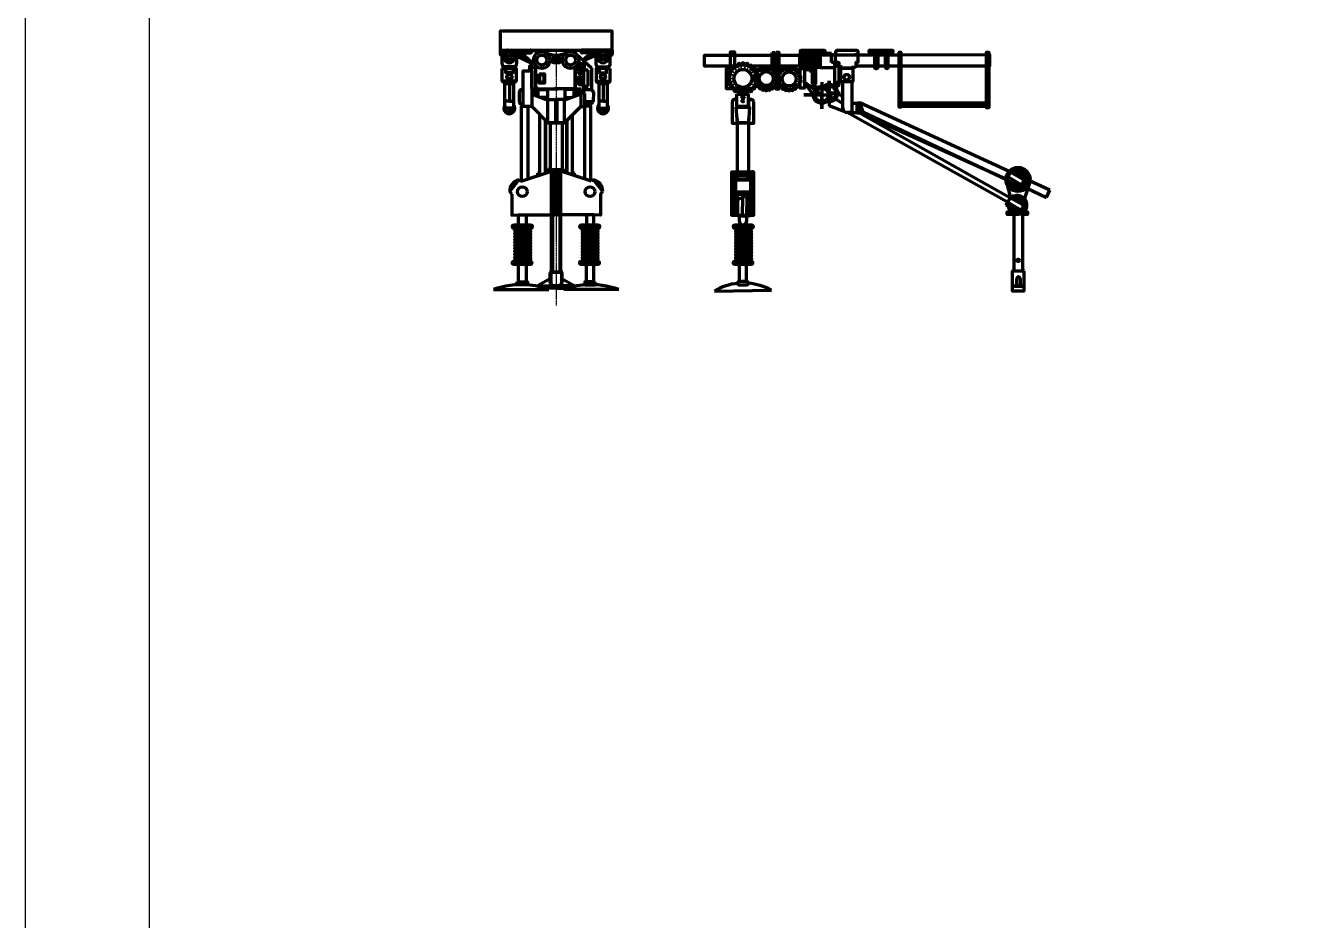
# Model space of a CAD drawing. Header units: millimetres. Extents: x -95389 to 2217635, y -840323 to 355267.
# Drawn here: x -95389 to 334070, y -201600 to 98570 of the extents above; entities that cross this region are included whole.
import ezdxf

# ---------------------------------------------------------------- set-up
doc = ezdxf.new("R2010")
doc.units = ezdxf.units.MM
doc.linetypes.add('CENTER', pattern=[50.8, 31.75, -6.35, 6.35, -6.35])
doc.layers.add('DIMENSION', color=2, linetype='Continuous')
doc.layers.add('MAIN FRAM', color=3, linetype='Continuous', lineweight=106)
doc.layers.add('REFRENCE', color=1, linetype='CENTER', lineweight=30)

# ---------------------------------------------------------------- blocks, each defined once
blk = doc.blocks.new('*U5')
at = {"layer": 'MAIN FRAM'}
for p, q in [((-350, 584), (-350, -234)), ((350, 580), (350, -234))]:
    blk.add_line(p, q, dxfattribs=at)
blk.add_arc((0, -234), 350, 180, 0, dxfattribs=at)
blk = doc.blocks.new('*U6')
at = {"layer": 'MAIN FRAM', "color": 0, "linetype": 'ByBlock', "lineweight": -2, "transparency": 16777216}
for p, rotation in [((144060, 85284), 196.3636363636363), ((145358, 85466), 180), ((146656, 85274), 163.6363636363637), ((140782, 81533), 261.8181818181818), ((141157, 82789), 245.4545454545455), ((141870, 83890), 229.090909090909), ((142865, 84744), 212.7272727272727), ((147846, 84724), 147.2727272727273), ((148834, 83862), 130.9090909090909), ((149538, 82756), 114.5454545454546), ((149903, 81496), 98.1818181818182), ((140777, 80221), 278.1818181818182), ((141142, 78962), 294.5454545454544), ((141846, 77856), 310.9090909090909), ((142834, 76993), 327.2727272727273), ((147815, 76973), 32.72727272727271), ((148810, 77828), 49.09090909090911), ((149523, 78928), 65.45454545454547), ((149898, 80185), 81.81818181818183), ((144024, 76443), 343.6363636363637), ((146620, 76433), 16.36363636363632)]:
    blk.add_blockref('*U5', p, dxfattribs=dict(at, rotation=rotation))
blk.add_blockref('*U5', (145322, 76252), dxfattribs=at)
blk = doc.blocks.new('*U7')
at = {"layer": 'MAIN FRAM'}
for p, q in [((-872, -4852), (-582, 0)), ((0, 0), (-291, -4852))]:
    blk.add_line(p, q, dxfattribs=at)
for centre, start, end in [((-291, 0), 353.1399, 180), ((-582, -4852), 173.1399, 0)]:
    blk.add_arc(centre, 291, start, end, dxfattribs=at)
blk = doc.blocks.new('*U8')
at = {"layer": 'MAIN FRAM', "color": 0, "linetype": 'ByBlock', "lineweight": -2, "transparency": 16777216, "rotation": 90}
for p in [(143118, 29995), (143118, 28995), (143118, 27995), (143118, 26995), (143118, 25995), (143118, 24995), (143118, 23995), (143118, 22995), (143118, 21995), (143118, 20995), (143118, 19995)]:
    blk.add_blockref('*U7', p, dxfattribs=at)
blk = doc.blocks.new('*U9')
at = {"layer": 'MAIN FRAM'}
for p, q in [((289, 4817), (586, 2802)), ((122, 2030), (418, 0))]:
    blk.add_line(p, q, dxfattribs=at)
blk = doc.blocks.new('*U10')
at = {"layer": 'MAIN FRAM', "color": 0, "linetype": 'ByBlock', "lineweight": -2, "transparency": 16777216, "rotation": 90}
for p in [(147970, 29704), (147970, 28704), (147970, 27704), (147970, 26704), (147970, 25704), (147970, 24704), (147970, 23704), (147970, 22704), (147970, 21704), (147970, 20704), (147970, 19704)]:
    blk.add_blockref('*U9', p, dxfattribs=at)
blk = doc.blocks.new('*U11')
at = {"layer": 'MAIN FRAM'}
for p, q in [((-872, -4852), (-582, 0)), ((0, 0), (-291, -4852))]:
    blk.add_line(p, q, dxfattribs=at)
for centre, start, end in [((-291, 0), 353.1399, 180), ((-582, -4852), 173.1399, 0)]:
    blk.add_arc(centre, 291, start, end, dxfattribs=at)
blk = doc.blocks.new('*U12')
at = {"layer": 'MAIN FRAM', "color": 0, "linetype": 'ByBlock', "lineweight": -2, "transparency": 16777216, "rotation": 90}
for p in [(91626, 29995), (91626, 28995), (91626, 27995), (91626, 26995), (91626, 25995), (91626, 24995), (91626, 23995), (91626, 22995), (91626, 21995), (91626, 20995), (91626, 19995)]:
    blk.add_blockref('*U11', p, dxfattribs=at)
blk = doc.blocks.new('*U13')
at = {"layer": 'MAIN FRAM'}
for p, q in [((289, 4817), (586, 2802)), ((122, 2030), (418, 0))]:
    blk.add_line(p, q, dxfattribs=at)
blk = doc.blocks.new('*U14')
at = {"layer": 'MAIN FRAM', "color": 0, "linetype": 'ByBlock', "lineweight": -2, "transparency": 16777216, "rotation": 90}
for p in [(96478, 29704), (96478, 28704), (96478, 27704), (96478, 26704), (96478, 25704), (96478, 24704), (96478, 23704), (96478, 22704), (96478, 21704), (96478, 20704), (96478, 19704)]:
    blk.add_blockref('*U13', p, dxfattribs=at)
blk = doc.blocks.new('*U15')
at = {"layer": 'MAIN FRAM'}
for p, q in [((-872, -4852), (-582, 0)), ((0, 0), (-291, -4852))]:
    blk.add_line(p, q, dxfattribs=at)
for centre, start, end in [((-291, 0), 353.1399, 180), ((-582, -4852), 173.1399, 0)]:
    blk.add_arc(centre, 291, start, end, dxfattribs=at)
blk = doc.blocks.new('*U16')
at = {"layer": 'MAIN FRAM', "color": 0, "linetype": 'ByBlock', "lineweight": -2, "transparency": 16777216, "rotation": 90}
for p in [(69002, 29995), (69002, 28995), (69002, 27995), (69002, 26995), (69002, 25995), (69002, 24995), (69002, 23995), (69002, 22995), (69002, 21995), (69002, 20995), (69002, 19995)]:
    blk.add_blockref('*U15', p, dxfattribs=at)
blk = doc.blocks.new('*U17')
at = {"layer": 'MAIN FRAM'}
for p, q in [((289, 4817), (586, 2802)), ((122, 2030), (418, 0))]:
    blk.add_line(p, q, dxfattribs=at)
blk = doc.blocks.new('*U18')
at = {"layer": 'MAIN FRAM', "color": 0, "linetype": 'ByBlock', "lineweight": -2, "transparency": 16777216, "rotation": 90}
for p in [(73854, 29704), (73854, 28704), (73854, 27704), (73854, 26704), (73854, 25704), (73854, 24704), (73854, 23704), (73854, 22704), (73854, 21704), (73854, 20704), (73854, 19704)]:
    blk.add_blockref('*U17', p, dxfattribs=at)
blk = doc.blocks.new('*U19')
at = {"layer": 'MAIN FRAM'}
for p, q in [((-272, 454), (-272, -182)), ((272, 452), (272, -182))]:
    blk.add_line(p, q, dxfattribs=at)
blk.add_arc((0, -182), 272, 180, 0, dxfattribs=at)
blk = doc.blocks.new('*U20')
at = {"layer": 'MAIN FRAM', "color": 0, "linetype": 'ByBlock', "lineweight": -2, "transparency": 16777216}
for p, rotation in [((109871, 64440), 245.4545454545454), ((110427, 65297), 229.090909090909), ((111201, 65962), 212.7272727272727), ((112131, 66382), 196.3636363636363), ((113142, 66523), 180), ((114151, 66374), 163.6363636363637), ((115078, 65946), 147.2727272727273), ((115847, 65275), 130.9090909090909), ((116395, 64414), 114.5454545454546), ((109576, 62441), 278.1818181818182), ((109580, 63462), 261.8181818181818), ((109859, 61461), 294.5454545454544), ((110408, 60600), 310.9090909090909), ((111177, 59928), 327.2727272727272), ((115054, 59913), 32.72727272727271), ((115828, 60578), 49.09090909090912), ((116383, 61435), 65.45454545454547), ((116675, 62413), 81.81818181818183), ((116679, 63434), 98.1818181818182), ((112103, 59501), 343.6363636363637), ((114124, 59493), 16.36363636363632)]:
    blk.add_blockref('*U19', p, dxfattribs=dict(at, rotation=rotation))
blk.add_blockref('*U19', (113113, 59351), dxfattribs=at)
blk = doc.blocks.new('*U21')
at = {"layer": 'MAIN FRAM'}
for p, q in [((-272, 454), (-272, -182)), ((272, 452), (272, -182))]:
    blk.add_line(p, q, dxfattribs=at)
blk.add_arc((0, -182), 272, 180, 0, dxfattribs=at)
blk = doc.blocks.new('*U22')
at = {"layer": 'MAIN FRAM', "color": 0, "linetype": 'ByBlock', "lineweight": -2, "transparency": 16777216}
for p, rotation in [((109871, 64440), 245.4545454545454), ((110427, 65297), 229.090909090909), ((111201, 65962), 212.7272727272727), ((112131, 66382), 196.3636363636363), ((113142, 66523), 180), ((114151, 66374), 163.6363636363637), ((115078, 65946), 147.2727272727273), ((115847, 65275), 130.9090909090909), ((116395, 64414), 114.5454545454546), ((109576, 62441), 278.1818181818182), ((109580, 63462), 261.8181818181818), ((109859, 61461), 294.5454545454544), ((110408, 60600), 310.9090909090909), ((111177, 59928), 327.2727272727272), ((115054, 59913), 32.72727272727271), ((115828, 60578), 49.09090909090912), ((116383, 61435), 65.45454545454547), ((116675, 62413), 81.81818181818183), ((116679, 63434), 98.1818181818182), ((112103, 59501), 343.6363636363637), ((114124, 59493), 16.36363636363632)]:
    blk.add_blockref('*U21', p, dxfattribs=dict(at, rotation=rotation))
blk.add_blockref('*U21', (113113, 59351), dxfattribs=at)

msp = doc.modelspace()

# ---------------------------------------------------------------- linework, layer by layer
at = {"layer": 'DIMENSION'}
for points in [[(-95388.93, 355266.945), (2217635.081, 355266.945), (2217635.081, -840323.327), (-95388.93, -840323.327)], [(-53781.675, 310856.767), (2198722.825, 310856.767), (2198722.825, -798921.252), (-53781.675, -798921.252)]]:
    msp.add_lwpolyline(points, close=True, dxfattribs=at)
at = {"layer": 'MAIN FRAM'}
for p, q in [((63821.707, 90342.207), (73900.466, 90375.78)), ((63821.707, 90342.207), (63821.707, 88985.271)), ((73900.466, 90375.78), (78216.454, 89766.164)), ((91420.947, 90375.78), (87104.959, 89766.164)), ((101499.707, 90342.207), (91420.947, 90375.78)), ((101499.707, 90342.207), (101499.707, 88985.271)), ((64165.747, 88641.231), (64509.787, 88641.231)), ((64509.787, 88641.231), (64509.787, 89400.644)), ((64509.787, 89400.644), (66159.844, 89400.644)), ((67724.338, 89400.644), (73902.09, 89400.644)), ((69362.108, 89400.644), (74525.508, 86005.415)), ((69362.108, 88439.824), (74504.814, 85958.508)), ((74552.82, 86067.323), (70952.619, 89400.644)), ((89368.823, 89065.723), (94469.185, 84404.559)), ((97597.075, 89400.644), (91419.323, 89400.644)), ((91638.028, 86991.922), (94151.473, 89400.644)), ((95959.306, 89400.644), (91708.239, 86927.757)), ((91751.158, 86888.534), (95959.306, 88647.257)), ((92212.173, 83635.708), (92212.173, 86467.217)), ((100811.627, 89400.644), (99161.569, 89400.644)), ((100811.627, 88641.231), (100811.627, 89400.644)), ((101155.667, 88641.231), (100811.627, 88641.231)), ((175006.601, 86191.444), (175006.601, 89284)), ((176156.622, 86178.531), (175006.601, 86191.444)), ((64509.787, 84221.343), (65810.473, 84682.245)), ((68228.261, 84682.245), (69275.646, 84221.343)), ((89168.116, 81029.96), (89168.116, 84795.29)), ((93443.27, 83635.708), (92212.173, 83635.708)), ((93443.27, 78202.494), (93443.27, 83635.708)), ((94469.185, 84404.559), (94469.185, 77023.589)), ((97093.153, 84682.245), (96045.767, 84221.343)), ((100811.627, 84221.343), (99510.94, 84682.245)), ((178139.042, 84294.955), (178653.906, 84719.021)), ((182230.778, 84294.955), (178139.042, 84294.955)), ((181771.779, 84665.978), (182230.778, 84294.955)), ((65446.572, 79191.72), (64509.787, 79889.989)), ((68348.525, 79191.72), (65446.572, 79191.72)), ((66951.058, 81308.74), (66951.058, 73239.473)), ((69275.646, 79889.989), (68348.525, 79191.72)), ((76690.707, 77384.382), (83238.638, 77340.819)), ((88630.706, 77384.382), (82082.776, 77340.819)), ((89168.116, 77388.779), (89168.116, 80764.322)), ((89560.307, 77388.779), (89168.116, 77388.779)), ((91865.43, 76683.965), (91865.43, 78202.494)), ((92545.147, 78202.494), (93443.27, 78202.494)), ((96045.767, 79889.989), (96972.888, 79191.72)), ((96972.888, 79191.72), (99874.842, 79191.72)), ((98370.355, 81308.74), (98370.355, 73239.473)), ((99874.842, 79191.72), (100811.627, 79889.989)), ((168904.59, 75355.928), (165710.376, 79770.021)), ((165710.376, 79770.021), (171780.374, 75355.928)), ((171780.374, 79574.385), (171780.374, 70692.843)), ((174264.019, 76734.646), (174264.019, 80067.805)), ((174264.019, 80067.805), (174264.019, 76734.646)), ((66951.058, 73239.473), (65446.572, 73239.473)), ((66951.058, 73239.473), (68348.525, 73239.473)), ((74442.178, 75525.832), (79884.876, 73550.446)), ((90879.236, 75525.832), (85436.537, 73550.446)), ((92312.898, 75784.388), (91862.282, 76193.727)), ((92312.898, 71546.857), (92312.898, 75784.388)), ((94469.185, 77023.589), (92545.147, 77023.589)), ((94469.185, 77023.589), (95138.21, 76377.166)), ((95138.21, 76377.166), (95099.401, 72979.68)), ((98370.355, 73239.473), (96972.888, 73239.473)), ((98370.355, 73239.473), (99874.842, 73239.473)), ((171761.643, 75355.928), (165720.116, 75355.928)), ((165720.116, 75355.928), (171761.643, 75355.928)), ((171780.374, 70692.843), (171761.643, 75355.928)), ((171761.643, 75355.928), (173995.616, 75355.928)), ((174264.019, 73977.211), (174264.019, 71679.682)), ((174554.998, 75955.858), (177930.411, 75955.858)), ((177930.411, 75955.858), (174554.998, 75955.858)), ((174618.695, 75355.928), (175326.745, 75355.928)), ((178810.56, 72279.799), (176352.553, 73957.422)), ((177154.646, 75955.858), (178810.56, 74687.635)), ((66951.058, 70861.756), (66951.058, 70861.756)), ((66951.058, 70861.756), (66951.058, 69464.289)), ((74442.178, 71457.101), (79884.876, 65991.687)), ((90879.236, 71457.101), (85436.537, 65991.687)), ((95099.401, 72979.68), (92312.898, 72979.68)), ((92312.898, 72979.68), (92312.898, 71546.857)), ((98370.355, 70861.756), (98370.355, 70861.756)), ((98370.355, 70861.756), (98370.355, 69464.289)), ((179321.307, 69768.619), (174264.019, 71679.682)), ((234058.667, 39297.434), (180318.66, 69391.736)), ((248259.998, 43350.642), (184608.13, 72662.993)), ((184608.13, 72662.993), (185610.663, 69630.264)), ((185610.663, 69630.264), (184640.288, 69224.657)), ((184640.288, 69224.657), (185610.663, 69630.264)), ((233719.42, 46952.932), (184640.288, 69224.657)), ((184640.288, 69224.657), (235101.676, 40810.198)), ((185610.663, 69630.264), (233719.42, 46952.932)), ((79884.876, 65991.687), (82423.819, 65991.687)), ((82897.594, 65991.687), (82393.56, 65991.687)), ((82423.819, 65991.687), (82927.853, 65991.687)), ((85436.537, 65991.687), (82897.594, 65991.687)), ((70860.387, 46368.218), (81076.628, 49745)), ((76462.018, 49051.805), (77163.096, 49372.054)), ((76499.309, 48232.055), (76462.018, 49051.805)), ((80048.71, 50457.622), (80666.366, 50769.155)), ((80068.708, 49411.851), (80048.71, 50457.622)), ((94461.027, 46368.218), (84244.786, 49745)), ((85272.703, 50457.622), (84655.047, 50769.155)), ((85252.705, 49411.851), (85272.703, 50457.622)), ((88859.395, 49051.805), (88158.317, 49372.054)), ((88822.105, 48232.055), (88859.395, 49051.805)), ((233719.42, 46952.932), (234212.517, 47843.262)), ((234212.517, 47843.262), (235255.525, 49356.026)), ((238143.462, 45497.293), (234212.517, 47843.262)), ((235762.149, 50165.847), (235255.525, 49356.026)), ((235255.525, 49356.026), (239267.405, 47102.839)), ((239671.412, 47741.242), (235762.149, 50165.847)), ((67052.514, 42919.29), (70098.07, 46780.826)), ((70098.07, 46780.826), (70860.387, 46368.218)), ((95223.344, 46780.826), (94461.027, 46368.218)), ((98268.9, 42919.29), (95223.344, 46780.826)), ((233719.42, 46952.932), (237792.204, 44716.965)), ((233725.646, 45910.728), (235101.676, 40810.198)), ((241471.431, 45731.019), (239808.704, 40538.559)), ((240129.808, 44225.17), (247152.903, 40948.511)), ((247152.903, 40948.511), (248259.998, 43350.642)), ((67797.185, 42000.101), (67052.514, 42919.29)), ((97524.228, 42000.101), (98268.9, 42919.29)), ((143487.489, 40107.841), (145465.202, 41213.69)), ((145137.428, 41030.413), (145101.546, 34917.428)), ((146169.152, 41164.764), (147190.243, 40390.739)), ((146583.129, 40850.954), (146489.715, 34917.428)), ((233565.57, 38407.104), (234058.667, 39297.434)), ((234058.667, 39297.434), (235101.676, 40810.198)), ((235101.676, 40810.198), (234058.667, 39297.434)), ((237989.613, 36951.465), (234058.667, 39297.434)), ((235608.3, 41620.019), (235101.676, 40810.198)), ((235101.676, 40810.198), (239113.556, 38557.011)), ((239517.563, 39195.414), (235608.3, 41620.019)), ((233565.57, 38407.104), (237638.354, 36171.136)), ((69002.357, 30577.504), (73854.16, 30122.682)), ((69002.357, 19995.094), (69002.357, 30577.504)), ((71052.515, 30385.317), (71052.515, 30290.605)), ((73854.16, 30577.504), (73854.16, 19704.29)), ((91626.111, 30577.504), (96477.915, 30122.682)), ((91626.111, 19995.094), (91626.111, 30577.504)), ((93676.27, 30385.317), (93676.27, 30290.605)), ((96477.915, 30577.504), (96477.915, 19704.29)), ((143117.709, 30577.504), (147969.513, 30122.682)), ((143117.709, 19995.094), (143117.709, 30577.504)), ((144144.255, 32881.532), (144144.255, 31713.378)), ((145167.868, 30385.317), (145167.868, 30290.605)), ((146480.563, 31713.378), (146480.563, 32881.532)), ((147969.513, 30577.504), (147969.513, 19704.29)), ((81213.851, 13917.012), (76661.413, 11380.997)), ((84107.562, 13917.012), (88660, 11380.997)), ((235825.459, 16338.526), (236334.757, 16754.84)), ((235825.459, 16338.526), (239609.464, 16338.526)), ((239609.464, 16338.526), (239134.768, 16755.054)), ((61597.126, 10078.746), (80139.981, 10078.746)), ((76302.299, 11157.718), (76661.413, 11380.997)), ((76661.413, 11380.997), (81675.424, 11296.716)), ((82660.707, 10493.392), (78902.699, 10493.392)), ((81675.424, 11296.716), (82660.707, 11296.716)), ((82660.707, 11296.716), (82660.707, 10493.392)), ((83645.989, 11296.716), (82660.707, 11296.716)), ((82660.707, 11296.716), (82660.707, 10493.392)), ((82660.707, 10493.392), (86418.714, 10493.392)), ((88660, 11380.997), (83645.989, 11296.716)), ((103724.287, 10078.746), (85181.433, 10078.746)), ((89019.114, 11157.718), (88660, 11380.997)), ((135759.267, 9523.652), (154908.678, 9764.719))]:
    msp.add_line(p, q, dxfattribs=at)
for points in [[(63821.707, 90342.207), (101491.074, 90342.207), (101491.074, 96758.474), (63821.707, 96758.474)], [(67727.249, 87839.529), (67334.549, 88519.705), (66549.15, 88519.705), (66156.451, 87839.529), (66549.15, 87159.354), (67334.549, 87159.354)], [(81481.387, 87786.648), (83717.186, 87786.648), (83717.186, 86139.254), (81481.387, 86139.254)], [(83840.026, 87786.648), (81604.227, 87786.648), (81604.227, 86139.254), (83840.026, 86139.254)], [(97594.165, 87839.529), (97986.864, 88519.705), (98772.263, 88519.705), (99164.963, 87839.529), (98772.263, 87159.354), (97986.864, 87159.354)], [(155168.092, 89552.383), (155897.257, 89552.383), (155897.257, 84006.85), (155168.092, 84006.85)], [(156525.969, 89618.392), (157400.646, 89618.392), (157400.646, 77227.992), (156525.969, 77227.992)], [(64509.787, 84221.343), (69275.646, 84221.343), (69275.646, 79889.989), (64509.787, 79889.989)], [(65810.473, 84682.245), (68228.261, 84682.245), (68228.261, 82740.984), (65810.473, 82740.984)], [(74436.296, 84623.959), (75761.106, 84623.959), (75761.106, 77388.779), (74436.296, 77388.779)], [(76938.571, 82444.757), (78734.003, 82444.757), (78734.003, 79256.015), (76938.571, 79256.015)], [(100811.627, 84221.343), (96045.767, 84221.343), (96045.767, 79889.989), (100811.627, 79889.989)], [(99510.94, 84682.245), (97093.153, 84682.245), (97093.153, 82740.984), (99510.94, 82740.984)], [(164506.73, 84189.074), (165950.873, 84189.074), (165950.873, 77600.076), (164506.73, 77600.076)], [(65446.572, 79191.72), (68348.525, 79191.72), (68348.525, 70861.756), (65446.572, 70861.756)], [(99874.842, 79191.72), (96972.888, 79191.72), (96972.888, 70861.756), (99874.842, 70861.756)], [(79884.876, 73777.366), (82423.819, 73777.366), (82423.819, 65991.687), (79884.876, 65991.687)], [(85436.537, 73777.366), (82897.594, 73777.366), (82897.594, 65991.687), (85436.537, 65991.687)], [(143276.063, 75615.781), (147040.169, 75615.781), (147040.169, 71408.418), (143276.063, 71408.418)], [(143055.882, 71245.995), (147561.247, 71245.995), (147143.941, 65985.438), (143473.04, 65985.438)], [(181826.76, 69391.736), (183675.534, 69391.736), (183675.534, 72454.122), (181826.76, 72454.122)], [(183643.376, 72662.993), (184608.13, 72662.993), (184640.288, 69224.657), (183675.534, 69224.657)], [(141624.235, 49471.092), (148849.623, 49471.092), (148849.623, 34917.428), (141624.235, 34917.428)], [(142912.139, 46804.843), (147904.689, 46804.843), (147904.689, 42692.198), (142912.139, 42692.198)], [(142697.028, 42029.805), (143489.463, 42029.805), (143489.463, 34917.428), (142697.028, 34917.428)], [(143489.463, 42029.805), (147190.243, 42029.805), (147190.243, 34917.428), (143489.463, 34917.428)], [(147190.243, 42029.805), (147975.559, 42029.805), (147975.559, 34917.428), (147190.243, 34917.428)], [(70051.481, 35048.822), (72542.032, 35048.822), (72542.032, 31655.198), (70051.481, 31655.198)], [(95269.932, 35048.822), (92779.382, 35048.822), (92779.382, 31655.198), (95269.932, 31655.198)], [(69593.722, 12558.312), (73004.325, 12558.312), (73004.325, 11621.339), (69593.722, 11621.339)], [(95727.691, 12558.312), (92317.089, 12558.312), (92317.089, 11621.339), (95727.691, 11621.339)], [(235825.459, 11188.647), (239606.833, 11188.647), (239606.833, 9454.21), (235825.459, 9454.21)]]:
    msp.add_lwpolyline(points, close=True, dxfattribs=at)
for points in [[(164847.218, 90286.75), (172609.384, 90286.75)], [(177201.733, 90314.702), (183593.486, 90314.702)], [(188015.628, 90292.189), (195367.612, 90292.189)], [(64509.787, 85694.164), (64509.787, 89400.644), (66159.844, 89400.644)], [(67724.338, 89400.644), (69362.108, 89400.644), (69362.108, 85691.328)], [(75054.72, 87204.962), (74080.637, 84997.04), (73710.342, 84964.687), (73710.342, 83422.751)], [(82305.085, 87586.648), (82893.489, 87586.648)], [(82893.489, 86339.254), (82305.085, 86339.254)], [(83016.329, 87586.648), (82427.924, 87586.648)], [(82427.924, 86339.254), (83016.329, 86339.254)], [(97597.075, 89400.644), (95959.306, 89400.644), (95959.306, 85691.328)], [(100811.627, 85694.164), (100811.627, 89400.644), (99161.569, 89400.644)], [(142396.624, 85016.194), (132479.722, 85016.194), (132479.722, 88608.52), (164454.28, 88706.46)], [(142444.002, 84751.727), (142444.002, 84751.727), (141174.163, 84751.727), (141174.163, 89767.004), (142444.002, 89767.004), (142444.002, 85130.176)], [(164454.28, 85016.194), (164454.28, 88928.338)], [(172609.384, 89569.26), (164847.218, 89569.26)], [(165257.797, 88928.338), (165257.797, 85016.194)], [(165257.797, 88708.921), (165597.403, 88709.961)], [(165597.403, 84898.473), (165597.403, 88936.611)], [(166334.85, 88936.611), (166334.85, 84898.473)], [(166334.85, 88712.22), (166578.33, 88712.966)], [(166578.33, 84077.99), (166578.33, 88842.181)], [(167341.274, 88842.181), (167341.274, 84077.99)], [(167341.274, 88715.303), (167773.116, 88716.626)], [(167732.245, 83694.362), (167773.771, 88797.171)], [(168633.705, 88790.173), (168592.179, 83687.364)], [(168633.128, 88719.26), (168637.338, 88719.273)], [(168637.233, 89223.653), (168637.233, 89227.084)], [(168637.233, 78850.422), (168637.233, 88719.273)], [(169673.615, 88722.447), (170038.018, 88723.563)], [(169673.794, 88722.448), (169673.794, 78850.422)], [(170908.472, 88811.785), (170908.472, 84492.355), (170029.077, 84492.355), (170029.077, 88811.785)], [(170900.063, 88726.204), (189427.213, 88782.954)], [(176156.622, 86178.531), (176156.622, 84349.429), (171319.77, 84349.429), (171319.77, 89284), (175006.601, 89284)], [(176156.622, 78891.378), (176156.622, 86178.531), (177530.483, 86178.531), (177530.483, 78891.378)], [(183545.016, 88764.936), (182787.728, 88767.087)], [(195367.612, 89488.394), (188015.628, 89488.394)], [(189423.643, 88850.35), (189423.643, 84790.139)], [(190696.563, 88786.842), (193086.612, 88794.162)], [(190699.731, 84790.139), (190699.731, 88850.35)], [(193086.612, 89013.729), (193086.612, 84603.111)], [(194035.943, 84603.111), (194035.943, 89013.729)], [(194035.943, 88797.07), (197791.962, 88808.575)], [(198308.722, 71381.419), (198308.722, 71187.842), (197791.962, 71187.842), (197791.962, 89702.898), (198308.722, 89702.898), (198308.722, 73135.202)], [(198308.722, 88810.158), (227063.088, 88898.234)], [(227063.088, 73082.496), (227063.088, 89657.822), (227803.501, 89657.822), (227803.501, 70936.406), (227063.088, 70936.406), (227063.088, 71381.419)], [(227803.501, 88900.502), (228059.023, 88901.285), (228059.023, 85016.194), (227803.501, 85016.194)], [(68445.875, 84775.095), (65428.855, 84775.095)], [(71553.958, 71546.857), (71553.958, 83422.751), (74442.178, 83422.751), (74442.178, 71457.101), (73188.01, 71457.101)], [(89033.034, 77478.252), (89033.034, 84699.522)], [(90029.665, 85875.994), (91349.418, 85875.994)], [(90069.536, 84843.97), (91166.667, 84843.97)], [(91166.667, 83715.629), (90069.536, 83715.629)], [(91865.43, 85359.982), (91865.43, 76683.965)], [(96875.538, 84775.095), (99892.558, 84775.095)], [(147950.361, 77410.186), (139821.635, 77410.186), (139821.635, 84167.937), (142083.571, 84167.937)], [(143773.727, 85016.194), (143106.131, 85016.194)], [(146215.248, 85016.194), (145708.485, 85016.194)], [(164454.28, 85016.194), (146944.8, 85016.194)], [(148042.702, 83861.94), (148299.704, 83861.94)], [(149325.403, 83861.94), (164398.85, 83861.94), (164398.85, 78263.884), (148840.873, 78263.884)], [(155257.613, 83120.436), (155457.654, 83120.436)], [(162923.475, 83012.549), (163123.515, 83012.549)], [(165616.7, 85016.194), (165257.796, 85016.194)], [(170029.077, 85016.194), (166315.552, 85016.194)], [(171319.77, 85016.194), (170908.472, 85016.194)], [(177079.844, 85016.194), (176156.622, 85016.194)], [(178139.042, 80020.99), (178139.042, 84294.955), (182230.778, 84294.955), (182230.778, 79887.24)], [(189423.643, 85016.194), (183376.692, 85016.194)], [(193086.612, 85016.194), (190699.731, 85016.194)], [(197791.962, 85016.194), (194035.943, 85016.194)], [(227063.088, 85016.194), (198308.722, 85016.194)], [(77138.571, 80153.731), (77138.571, 81547.041)], [(78534.003, 81547.041), (78534.003, 80153.731)], [(89532.269, 81284.76), (91391.612, 81284.76)], [(91391.612, 80509.522), (89532.269, 80509.522)], [(89560.307, 77388.779), (90885.118, 77388.779)], [(90879.236, 77388.779), (90879.236, 76683.965)], [(182028.769, 79685.231), (178474.801, 79685.231)], [(178810.56, 70899.836), (178810.56, 79685.231)], [(181826.76, 79685.231), (181826.76, 69391.736), (180318.66, 69391.736)], [(70302.889, 72814.509), (70302.889, 76511.567)], [(71485.607, 76511.567), (71485.607, 72814.509)], [(75046.268, 75812.831), (75046.268, 76846.754)], [(75531.235, 76846.754), (75531.235, 75812.831)], [(75703.463, 75502.478), (75703.463, 76737.181)], [(76376.306, 76737.181), (76376.306, 75502.478)], [(76626.667, 74732.988), (76626.667, 77151.78), (79756.169, 77151.78), (79756.169, 74399.911), (77544.379, 74399.911)], [(88694.746, 74732.988), (88694.746, 77151.78), (85565.244, 77151.78), (85565.244, 74399.911), (87777.034, 74399.911)], [(88945.107, 76737.181), (88945.107, 75502.478)], [(89617.95, 75502.478), (89617.95, 76737.181)], [(89790.178, 76846.754), (89790.178, 75812.831)], [(90275.145, 75812.831), (90275.145, 76846.754)], [(90879.026, 76197.106), (90879.236, 71457.101), (92133.404, 71457.101)], [(143376.015, 67208.967), (143376.015, 65773.673), (141811.649, 65773.673), (141811.649, 73147.679)], [(148816.697, 73097.703), (148816.697, 65773.673), (147252.331, 65773.673), (147252.331, 67351.801)], [(147252.331, 71245.995), (147252.331, 73097.703)], [(71038.826, 46427.197), (71038.826, 71546.857), (73188.01, 71546.857), (73188.01, 47137.569)], [(77163.096, 48451.457), (77163.096, 68724.827)], [(88158.317, 48451.457), (88158.317, 68724.827)], [(94282.588, 46427.197), (94282.588, 71546.857), (92133.404, 71546.857), (92133.404, 47137.569)], [(143376.015, 71408.418), (143376.015, 71245.995)], [(227063.088, 71381.419), (198308.722, 71381.419)], [(198827.341, 72616.583), (226597.175, 72616.583)], [(79073.971, 49083.06), (79073.971, 66805.977)], [(79073.971, 66805.977), (79073.971, 49083.06)], [(80666.366, 65991.687), (80666.366, 49609.396)], [(84655.047, 65991.687), (84655.047, 49609.396)], [(86247.443, 66805.977), (86247.443, 49083.06)], [(86247.443, 49083.06), (86247.443, 66805.977)], [(143473.04, 49471.092), (143473.04, 65985.438), (147143.941, 65985.438), (147143.941, 49471.092)], [(81076.628, 15881.778), (81076.628, 50241.571), (83899.142, 50241.571), (83899.142, 15881.778)], [(84244.786, 15881.778), (84244.786, 50241.571), (81422.271, 50241.571), (81422.271, 15881.778)], [(81449.899, 35236.234), (81571.811, 49286.588)], [(82496.633, 49280.142), (82424.284, 35534.589)], [(82824.78, 49280.142), (82897.129, 35534.589)], [(83871.514, 35236.234), (83749.603, 49286.588)], [(141624.235, 34917.428), (141624.235, 49471.092), (142041.1, 49471.092), (142041.1, 34917.428)], [(142695.28, 47533.549), (142695.28, 48847.511)], [(143259.745, 48847.511), (143259.745, 47533.549)], [(144018.93, 49386.48), (146404.217, 49386.48)], [(146404.217, 48361.784), (144018.93, 48361.784)], [(144039.943, 48291.901), (146278.731, 48291.901)], [(147116.247, 47464.524), (147116.247, 48778.486)], [(147680.712, 48778.486), (147680.712, 47464.524)], [(148849.623, 34917.428), (148849.623, 49471.092), (148268.107, 49471.092), (148268.107, 34917.428)], [(146278.731, 46912.828), (144039.943, 46912.828)], [(67797.185, 42000.101), (67797.185, 34970.588), (70051.481, 35048.822), (72542.032, 35048.822), (81263.318, 35051.214)], [(97524.228, 42000.101), (97524.228, 34970.588), (95269.932, 35048.822), (92779.382, 35048.822), (84058.095, 35051.214)], [(144144.255, 32881.532), (144144.255, 34709.677), (146480.563, 34709.677), (146480.563, 32881.532)], [(147190.243, 34917.428), (147975.559, 34917.428)], [(236334.757, 35243.201), (233937.481, 35243.201), (233937.481, 36146.965), (235277.325, 36146.965)], [(236334.757, 16754.84), (236334.757, 35243.201)], [(239665.036, 36146.965), (240815.576, 36146.965), (240815.576, 35243.201), (239134.768, 35243.201)], [(239134.768, 35243.201), (239134.768, 16755.054)], [(68445.984, 31713.378), (74163.016, 31713.378)], [(74163.016, 30577.504), (68445.984, 30577.504)], [(91069.739, 31713.378), (96786.771, 31713.378)], [(96786.771, 30577.504), (91069.739, 30577.504)], [(142561.337, 31713.378), (144144.255, 31713.378)], [(148278.369, 30577.504), (142561.337, 30577.504)], [(146480.563, 31713.378), (146480.563, 31441.361), (144144.255, 31441.361), (144144.255, 31713.378)], [(146480.563, 31713.378), (148278.369, 31713.378)], [(68348.624, 19413.486), (74144.964, 19413.486)], [(74097.986, 18472.333), (68348.624, 18472.333)], [(72599.833, 18578.053), (72599.833, 12347.034), (70020.014, 12347.034), (70020.014, 18578.053)], [(90972.378, 19413.486), (96768.719, 19413.486)], [(96721.741, 18472.333), (90972.378, 18472.333)], [(92721.58, 18578.053), (92721.58, 12347.034), (95301.399, 12347.034), (95301.399, 18578.053)], [(142463.976, 19413.486), (148260.317, 19413.486)], [(148213.339, 18472.333), (142463.976, 18472.333)], [(144151.135, 12813.237), (144151.135, 18563.332), (146454.955, 18563.332), (146454.955, 12813.237)], [(80690.141, 12281.999), (80690.141, 15738.862)], [(80883.385, 15932.105), (81076.628, 15932.105)], [(80899.779, 15670.859), (80899.779, 12177.18)], [(83848.815, 15831.451), (81126.955, 15831.451)], [(81422.271, 15932.105), (81161.025, 15932.105)], [(81472.598, 15831.451), (84194.458, 15831.451)], [(83899.142, 15932.105), (84160.389, 15932.105)], [(84438.029, 15932.105), (84244.786, 15932.105)], [(84421.635, 15670.859), (84421.635, 12177.18)], [(84631.272, 12281.999), (84631.272, 15738.862)], [(239609.464, 16338.526), (239609.464, 11188.647), (235825.459, 11188.647), (235825.459, 16338.526)], [(238391.105, 13758.882), (238391.105, 13758.882), (238391.105, 11188.647), (237279.837, 11188.647), (237279.837, 13781.215)], [(83541.171, 11296.716), (81675.424, 11296.716)], [(81780.243, 11296.716), (83645.989, 11296.716)], [(144151.135, 12813.237), (146473.606, 12813.237)], [(146473.606, 11529.039), (144232.381, 11529.039)]]:
    msp.add_lwpolyline(points, dxfattribs=at)
for points in [[(178653.906, 84719.021), (177625.89, 84719.021, -0.5970790593), (177082.788, 85726.874), (177082.788, 86347.091), (176399.204, 86345.837), (176399.204, 88743.048), (176399.204, 89430.991)], [(181771.779, 84665.978), (182799.796, 84665.978, 0.5970790593), (183342.898, 85673.83), (183342.898, 86294.047), (184026.482, 86292.794), (184026.482, 88690.005), (184026.482, 89377.948)]]:
    msp.add_lwpolyline(points, format="xyb", dxfattribs=at)
for centre, radius in [((66941.85, 87839.529), 679.145), ((77827.711, 87013.919), 2779.564), ((77827.711, 87013.919), 2779.564), ((77827.711, 87013.919), 1667.546), ((87493.703, 87013.919), 2779.564), ((87493.703, 87013.919), 2779.564), ((87493.703, 87013.919), 1667.546), ((98379.564, 87839.529), 679.145), ((66951.058, 81308.74), 834.507), ((90742.6, 82754.876), 501.735), ((90742.6, 82754.876), 301.735), ((98370.355, 81308.74), 834.507), ((145340.038, 80858.667), 3003.273), ((153153.959, 80782.798), 2337.637), ((160819.821, 80674.912), 2337.637), ((180156.56, 81254.278), 937.887), ((90729.746, 79415.407), 745.769), ((90729.746, 79415.407), 545.769), ((171761.643, 75355.928), 2857.053), ((171761.643, 75355.928), 2233.973), ((176843.553, 78891.378), 686.93), ((76626.667, 77151.78), 0), ((88694.746, 77151.78), 0), ((145324.459, 74656.319), 412.126), ((145293.417, 73338.037), 367.73), ((198166.146, 72185.257), 298.51), ((227302.785, 72048.952), 380.67), ((237625.03, 46962.711), 4038.795), ((71296.756, 42854.158), 1640.252), ((94024.658, 42854.158), 1640.252), ((237701.089, 19805.571), 412.113)]:
    msp.add_circle(centre, radius, dxfattribs=at)
for centre, radius, start, end in [((66159.844, 89875.318), 474.674, 270, 90.19085509), ((67724.338, 89877.924), 477.28, 90.19085509, 270), ((73902.09, 89888.213), 487.569, 270, 90.19085509), ((91419.323, 89888.213), 487.569, 89.80914491, 270), ((97597.075, 89877.924), 477.28, 270, 89.80914491), ((99161.569, 89875.318), 474.674, 89.80914491, 270), ((164847.218, 89928.005), 358.745, 90, 270), ((172609.384, 89928.005), 358.745, 270, 90), ((177177.882, 89530.104), 784.961, 88.25876435, 271.74123565), ((183168.605, 89552.349), 872.757, 295.54941474, 60.86786066), ((188015.628, 89890.291), 401.897, 90, 270), ((195367.612, 89890.291), 401.897, 270, 90), ((64165.747, 88985.271), 344.04, 180, 270), ((66941.85, 87839.529), 1706.144, 111.01322468, 68.99946006), ((82708.747, 97127.09), 8452.436, 243.53718442, 292.41901338), ((82612.666, 97127.09), 8452.436, 247.58098662, 296.46281558), ((82305.085, 86962.951), 623.697, 90, 270), ((82427.924, 86962.951), 623.697, 90, 270), ((82893.489, 86962.951), 623.697, 270, 90), ((83016.329, 86962.951), 623.697, 270, 90), ((98379.564, 87839.529), 1706.144, 111.00053994, 68.98677532), ((101155.667, 88985.271), 344.04, 270, 0), ((164856.038, 88928.338), 401.758, 0, 180), ((165966.126, 88936.611), 368.723, 0, 180), ((166959.802, 88842.181), 381.472, 0, 180), ((168203.738, 88793.672), 429.981, 359.53374108, 179.53374108), ((169155.513, 88708.803), 518.281, 0, 180), ((170468.775, 88811.785), 439.698, 348.7764693, 191.57452979), ((183168.605, 89552.349), 872.757, 244.12509978, 244.80158435), ((190061.687, 88850.35), 638.044, 354.2875114, 186.06348769), ((193561.277, 89013.729), 474.665, 0, 180), ((65428.855, 85694.164), 919.069, 180, 270), ((68445.875, 85691.328), 916.233, 270, 0), ((77836.287, 81547.041), 697.716, 0, 180), ((90069.536, 84279.799), 564.17, 90, 270), ((91166.667, 84279.799), 564.17, 270, 90), ((91349.418, 85359.982), 516.012, 0, 90), ((96875.538, 85691.328), 916.233, 180, 270), ((99892.558, 85694.164), 919.069, 270, 0), ((145340.038, 80858.667), 4040.302, 160.16162174, 166.58595045), ((145340.038, 80858.667), 4040.302, 143.79798537, 150.22231409), ((145340.038, 80858.667), 4040.302, 127.43434901, 133.85867772), ((145340.038, 80858.667), 4040.302, 111.07071264, 117.49504136), ((145340.038, 80858.667), 4040.302, 94.70707628, 101.13140499), ((145340.038, 80858.667), 4040.302, 78.34343992, 84.76776863), ((145340.038, 80858.667), 4040.302, 61.97980355, 68.40413227), ((145340.038, 80858.667), 4040.302, 45.61616719, 52.0404959), ((145340.038, 80858.667), 4040.302, 29.25253083, 35.67685954), ((145340.038, 80858.667), 4040.302, 12.88889446, 19.31322318), ((153153.959, 80782.798), 3144.822, 160.16162174, 166.58595045), ((153153.959, 80782.798), 3144.822, 143.79798537, 150.22231409), ((153153.959, 80782.798), 3144.822, 127.43434901, 133.85867772), ((153153.959, 80782.798), 3144.822, 111.07071264, 117.49504136), ((153153.959, 80782.798), 3144.822, 94.70707628, 101.13140499), ((153153.959, 80782.798), 3144.822, 78.34343992, 84.76776863), ((153153.959, 80782.798), 3144.822, 61.97980355, 68.40413227), ((153153.959, 80782.798), 3144.822, 45.61616719, 52.0404959), ((153153.959, 80782.798), 3144.822, 29.25253083, 35.67685954), ((153153.959, 80782.798), 3144.822, 12.88889446, 19.31322318), ((160819.821, 80674.912), 3144.822, 160.16162174, 166.58595045), ((160819.821, 80674.912), 3144.822, 143.79798537, 150.22231409), ((160819.821, 80674.912), 3144.822, 127.43434901, 133.85867772), ((160819.821, 80674.912), 3144.822, 111.07071264, 117.49504136), ((160819.821, 80674.912), 3144.822, 94.70707628, 101.13140499), ((160819.821, 80674.912), 3144.822, 78.34343992, 84.76776863), ((160819.821, 80674.912), 3144.822, 61.97980355, 68.40413227), ((160819.821, 80674.912), 3144.822, 45.61616719, 52.0404959), ((160819.821, 80674.912), 3144.822, 29.25253083, 35.67685954), ((160819.821, 80674.912), 3144.822, 12.88889446, 19.31322318), ((164856.038, 85016.924), 401.758, 180, 0), ((165966.126, 84898.473), 368.723, 161.38142591, 18.61857409), ((166959.802, 84077.99), 381.472, 180, 0), ((168162.212, 83690.863), 429.981, 179.53374108, 359.53374108), ((190061.687, 84790.139), 638.044, 180, 0), ((193561.277, 84603.111), 474.665, 180, 0), ((76696.933, 78320.188), 935.827, 180, 269.61882201), ((77836.287, 80153.731), 697.716, 180, 0), ((88624.48, 78320.188), 935.827, 270.38117799, 295.88521221), ((89532.269, 80897.141), 387.619, 90, 270), ((91391.612, 80897.141), 387.619, 270, 90), ((92545.147, 77613.042), 589.452, 90, 270), ((145340.038, 80858.667), 4040.302, 176.5252581, 182.94958681), ((145340.038, 80858.667), 4040.302, 192.88889446, 199.31322318), ((145340.038, 80858.667), 4040.302, 209.25253083, 215.67685954), ((145340.038, 80858.667), 4040.302, 225.61616719, 232.0404959), ((145340.038, 80858.667), 4040.302, 307.43434901, 313.85867772), ((145340.038, 80858.667), 4040.302, 323.79798537, 330.22231409), ((145340.038, 80858.667), 4040.302, 340.16162174, 346.58595045), ((145340.038, 80858.667), 4040.302, 356.5252581, 2.94958681), ((153153.959, 80782.798), 3144.822, 176.5252581, 182.94958681), ((153153.959, 80782.798), 3144.822, 192.88889446, 199.31322318), ((153153.959, 80782.798), 3144.822, 209.25253083, 215.67685954), ((153153.959, 80782.798), 3144.822, 225.61616719, 232.0404959), ((153153.959, 80782.798), 3144.822, 241.97980355, 248.40413227), ((153153.959, 80782.798), 3144.822, 258.34343992, 264.76776863), ((153153.959, 80782.798), 3144.822, 274.70707628, 281.13140499), ((153153.959, 80782.798), 3144.822, 291.07071264, 297.49504136), ((153153.959, 80782.798), 3144.822, 307.43434901, 313.85867772), ((153153.959, 80782.798), 3144.822, 323.79798537, 330.22231409), ((153153.959, 80782.798), 3144.822, 340.16162174, 346.58595045), ((153153.959, 80782.798), 3144.822, 356.5252581, 2.94958681), ((160819.821, 80674.912), 3144.822, 176.5252581, 182.94958681), ((160819.821, 80674.912), 3144.822, 192.88889446, 199.31322318), ((160819.821, 80674.912), 3144.822, 209.25253083, 215.67685954), ((160819.821, 80674.912), 3144.822, 225.61616719, 232.0404959), ((160819.821, 80674.912), 3144.822, 241.97980355, 248.40413227), ((160819.821, 80674.912), 3144.822, 258.34343992, 264.76776863), ((160819.821, 80674.912), 3144.822, 274.70707628, 281.13140499), ((160819.821, 80674.912), 3144.822, 291.07071264, 297.49504136), ((160819.821, 80674.912), 3144.822, 307.43434901, 313.85867772), ((160819.821, 80674.912), 3144.822, 323.79798537, 330.22231409), ((160819.821, 80674.912), 3144.822, 340.16162174, 346.58595045), ((160819.821, 80674.912), 3144.822, 356.5252581, 2.94958681), ((169155.513, 78850.422), 518.281, 180, 0), ((174264.019, 75955.858), 2890.627, 256.21856987, 130.74515368), ((174264.019, 75955.858), 2283.516, 265.26723162, 121.69649193), ((178474.801, 80020.99), 335.759, 180, 270), ((182028.769, 79887.24), 202.009, 270, 0), ((70894.248, 76511.567), 591.359, 0, 180), ((75288.752, 76846.754), 242.484, 0, 180), ((75288.752, 75812.831), 242.484, 180, 0), ((76039.885, 76737.181), 336.421, 0, 180), ((76039.885, 75502.478), 336.421, 180, 0), ((89281.529, 76737.181), 336.421, 0, 180), ((89281.529, 75502.478), 336.421, 180, 0), ((90032.662, 76846.754), 242.484, 0, 180), ((90032.662, 75812.831), 242.484, 180, 0), ((91372.333, 76683.965), 693.097, 224.6231003, 314.98314629), ((91372.333, 76683.965), 493.097, 180, 0), ((142543.856, 73147.679), 732.207, 0, 180), ((145340.038, 80858.667), 4040.302, 241.97980355, 248.40413227), ((145340.038, 80858.667), 4040.302, 258.34343992, 264.76776863), ((145340.038, 80858.667), 4040.302, 274.70707628, 281.13140499), ((145340.038, 80858.667), 4040.302, 291.07071264, 297.49504136), ((148034.514, 73097.703), 782.183, 0, 180), ((198827.341, 73135.202), 518.619, 180, 270), ((226597.175, 73082.496), 465.913, 270, 0), ((66951.058, 70861.756), 1836.828, 144.99157248, 40.4648273), ((66951.058, 70861.756), 1397.467, 180, 0), ((70894.248, 72814.509), 591.359, 180, 0), ((93706.149, 74009.018), 1732.249, 216.45709497, 323.54290503), ((98370.355, 70861.756), 1836.828, 139.5351727, 35.00842752), ((98370.355, 70861.756), 1397.467, 180, 0), ((180318.66, 70899.836), 1508.1, 180, 270), ((81126.781, 49302.518), 445.315, 357.94998408, 96.46662341), ((82034.216, 49282.576), 462.423, 359.69842935, 179.50287168), ((83287.197, 49282.576), 462.423, 0.49712832, 180.30157065), ((84194.632, 49302.518), 445.315, 83.53337659, 182.05001592), ((142977.512, 48847.511), 282.233, 0, 180), ((142977.512, 47533.549), 282.233, 180, 0), ((144039.943, 47602.364), 689.537, 90, 270), ((144018.93, 48874.132), 512.348, 90, 270), ((146278.731, 47602.364), 689.537, 270, 90), ((146404.217, 48874.132), 512.348, 270, 90), ((147398.479, 48778.486), 282.233, 0, 180), ((147398.479, 47464.524), 282.233, 180, 0), ((237625.03, 46962.711), 3156.823, 187.96795348, 114.73895131), ((237625.03, 46962.711), 2423.565, 202.40893859, 102.29936969), ((239436.838, 47442.653), 379.711, 243.49886262, 64.53729234), ((70767.608, 43120.999), 3720.566, 100.36719983, 183.10778988), ((94553.805, 43120.999), 3720.566, 356.89221012, 79.63280017), ((238016.208, 45085.354), 431.147, 238.69774597, 72.83324242), ((238524.664, 46426.612), 1004.464, 247.69683992, 42.31619929), ((145779.776, 40651.101), 644.564, 52.8365173, 119.21197679), ((237471.18, 38416.882), 3156.823, 187.96795348, 114.73895131), ((237471.18, 38416.882), 2423.565, 202.40893859, 102.29936969), ((239282.989, 38896.824), 379.711, 243.49886262, 64.53729234), ((81263.267, 35237.853), 186.639, 270.01571438, 359.50287168), ((81938.41, 35537.146), 485.881, 179.50287168, 359.69842935), ((83383.004, 35537.146), 485.881, 180.30157065, 0.49712832), ((84058.146, 35237.853), 186.639, 180.49712832, 269.98428562), ((237862.358, 36539.525), 431.147, 238.69774597, 72.83324242), ((238370.814, 37880.784), 1004.464, 247.69683992, 42.31619929), ((68445.984, 31145.441), 567.937, 90, 270), ((74163.016, 31145.441), 567.937, 270, 90), ((91069.739, 31145.441), 567.937, 90, 270), ((96786.771, 31145.441), 567.937, 270, 90), ((142561.337, 31145.441), 567.937, 90, 270), ((145312.409, 32881.532), 1168.154, 180, 0), ((148278.369, 31145.441), 567.937, 270, 90), ((68348.624, 18942.91), 470.576, 90, 270), ((74097.986, 18942.91), 470.576, 270, 90), ((90972.378, 18942.91), 470.576, 90, 270), ((96721.741, 18942.91), 470.576, 270, 90), ((142463.976, 18942.91), 470.576, 90, 270), ((148213.339, 18942.91), 470.576, 270, 90), ((80883.385, 15738.862), 193.243, 90, 180), ((81161.025, 15670.859), 261.246, 90, 180), ((81126.955, 15881.778), 50.327, 180, 270), ((81472.598, 15881.778), 50.327, 180, 270), ((83848.815, 15881.778), 50.327, 270, 360), ((84160.389, 15670.859), 261.246, 0, 90), ((84194.458, 15881.778), 50.327, 270, 0), ((84438.029, 15738.862), 193.243, 0, 90), ((237834.107, 13702.163), 559.879, 354.18563097, 171.88295674), ((71299.024, -18716.641), 30385.87, 86.78278355, 108.61997853), ((70868.553, -15533.393), 27238.594, 70.100074, 85.50283609), ((81675.424, 12281.999), 985.283, 180, 270), ((81780.243, 12177.18), 880.464, 180, 270), ((83541.171, 12177.18), 880.464, 270, 0), ((83645.989, 12281.999), 985.283, 270, 0), ((94452.86, -15533.393), 27238.594, 94.49716391, 109.89992599), ((94022.39, -18716.641), 30385.87, 71.38002147, 93.21721644), ((145542.29, -6903.722), 19119.784, 95.85270104, 120.77513999), ((144232.381, 12171.138), 642.099, 90, 270), ((146473.606, 12171.138), 642.099, 270, 90), ((145604.267, -6862.781), 19053.761, 60.76950842, 85.45401611)]:
    msp.add_arc(centre, radius, start, end, dxfattribs=at)
at = {"layer": 'REFRENCE'}
for p, q in [((63821.707, 90342.207), (101540.419, 90467.85)), ((82660.707, 90404.961), (82660.707, 4691.629))]:
    msp.add_line(p, q, dxfattribs=at)

# ---------------------------------------------------------------- block references
at = {"layer": 'MAIN FRAM'}
for name, p in [('*U6', (0, 0)), ('*U20', (40026.612, 17845.382)), ('*U22', (47692.474, 17737.495)), ('*U18', (0, 0)), ('*U14', (0, 0)), ('*U10', (0, 0)), ('*U16', (0, 0)), ('*U12', (0, 0)), ('*U8', (0, 0))]:
    msp.add_blockref(name, p, dxfattribs=at)

doc.saveas('drawing.dxf')
